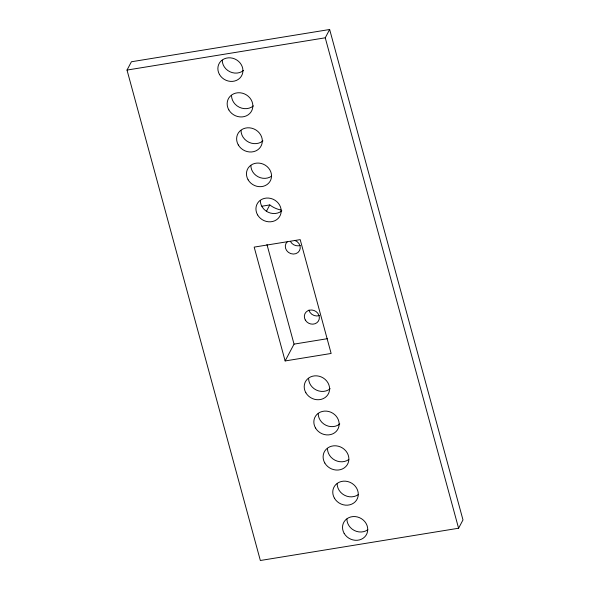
<?xml version="1.0" encoding="UTF-8"?>
<svg xmlns="http://www.w3.org/2000/svg" width="590" height="590" viewBox="0 0 590 590"><rect width="100%" height="100%" fill="white"/><g stroke="black" fill="none" stroke-linecap="round" stroke-linejoin="round"><path stroke-width="0.89" d="M127.012 70.07L131.415 61.766L329.648 29.5L462.988 519.93L458.585 528.234L260.352 560.5L127.012 70.07L325.252 37.804L329.648 29.5M266.415 211.309L269.792 204.929A24.264 21.823 27.9 0 0 281.135 210.055M285.132 360.947L254.179 247.114L300.192 239.629L331.138 353.462L285.132 360.947L294.041 344.125L266.96 244.518M261.872 206.22L269.792 204.929M294.041 344.125L327.421 338.69M325.252 37.804L458.585 528.234M294.764 240.381A7.655 6.888 27.9 0 1 299.543 250.573A7.655 6.888 27.9 0 1 288.436 252.38A7.655 6.888 27.9 0 1 287.507 241.561M319.323 315.569A7.685 6.918 27.9 0 1 308.902 310.075M300.251 245.44A7.655 6.888 27.9 0 1 290.612 241.73M243.596 70.409A12.803 11.52 27.9 0 1 229.923 71.751A12.803 11.52 27.9 0 1 222.253 60.202M253.405 105.898A13.128 11.815 27.9 0 1 239.385 107.277A13.128 11.815 27.9 0 1 231.523 95.433M271.614 176.122A12.81 11.52 27.9 0 1 258.155 176.808A12.81 11.52 27.9 0 1 250.868 165.436M281.821 210.822A12.906 11.608 27.9 0 1 268.037 212.171A12.906 11.608 27.9 0 1 260.315 200.534M330.216 388.699A12.973 11.667 27.9 0 1 316.358 390.056A12.973 11.667 27.9 0 1 308.6 378.36M339.774 423.922A12.936 11.63 27.9 0 1 325.96 425.272A12.936 11.63 27.9 0 1 318.217 413.612M348.815 459.499A13.172 11.852 27.9 0 1 334.98 460.207A13.172 11.852 27.9 0 1 327.48 448.518M358.3 494.582A13.046 11.734 27.9 0 1 344.597 495.283A13.046 11.734 27.9 0 1 337.17 483.704M262.926 140.892A13.135 11.815 27.9 0 1 248.892 142.264A13.135 11.815 27.9 0 1 241.03 130.419M367.799 529.754A12.892 11.601 27.9 0 1 354.251 530.447A12.892 11.601 27.9 0 1 346.913 519.001M305.31 320.031A7.685 6.918 27.9 0 0 318.342 321.181A7.685 6.918 27.9 0 0 311.896 310.016A7.685 6.918 27.9 0 0 305.31 320.031M305.863 392.77A12.973 11.667 27.9 0 0 327.856 394.71A12.973 11.667 27.9 0 0 316.985 375.867A12.973 11.667 27.9 0 0 305.863 392.77M315.495 427.979A12.936 11.63 27.9 0 0 337.421 429.918A12.936 11.63 27.9 0 0 326.58 411.134A12.936 11.63 27.9 0 0 315.495 427.979M324.788 462.988A13.172 11.852 27.9 0 0 347.119 464.964A13.172 11.852 27.9 0 0 336.079 445.826A13.172 11.852 27.9 0 0 324.788 462.988M257.579 214.885A12.906 11.608 27.9 0 0 279.461 216.825A12.906 11.608 27.9 0 0 268.642 198.078A12.906 11.608 27.9 0 0 257.579 214.885M248.095 179.788A12.81 11.52 27.9 0 0 269.814 181.713A12.81 11.52 27.9 0 0 259.076 163.106A12.81 11.52 27.9 0 0 248.095 179.788M238.301 144.941A13.135 11.815 27.9 0 0 260.566 146.91A13.135 11.815 27.9 0 0 249.555 127.831A13.135 11.815 27.9 0 0 238.301 144.941M228.824 109.888A13.128 11.815 27.9 0 0 251.089 111.857A13.128 11.815 27.9 0 0 240.078 92.785A13.128 11.815 27.9 0 0 228.824 109.888M219.502 74.532A12.803 11.52 27.9 0 0 241.207 76.449A12.803 11.52 27.9 0 0 230.476 57.849A12.803 11.52 27.9 0 0 219.502 74.532M334.427 498.181A13.046 11.734 27.9 0 0 356.544 500.136A13.046 11.734 27.9 0 0 345.607 481.189A13.046 11.734 27.9 0 0 334.427 498.181M344.162 533.382A12.892 11.601 27.9 0 0 366.021 535.314A12.892 11.601 27.9 0 0 355.209 516.589A12.892 11.601 27.9 0 0 344.162 533.382"/></g></svg>
